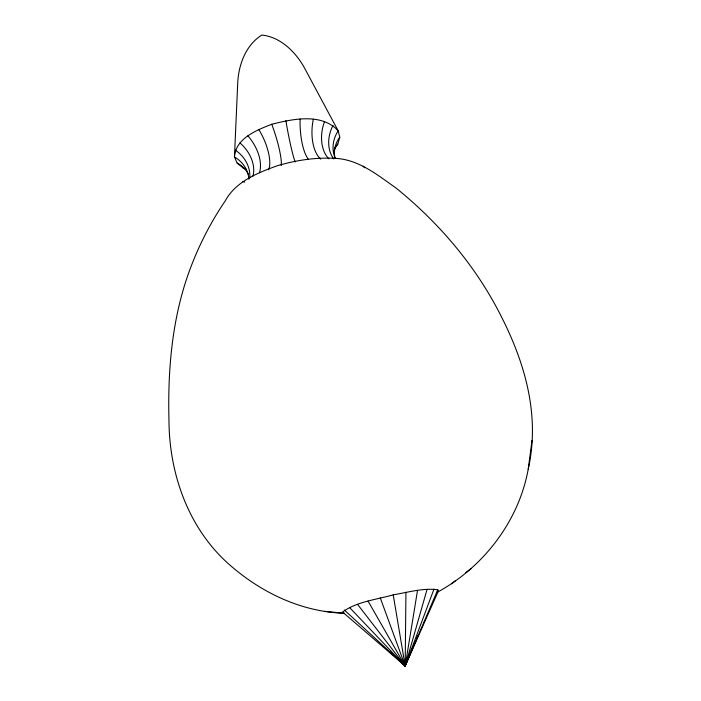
<?xml version="1.0" encoding="UTF-8"?>
<svg xmlns="http://www.w3.org/2000/svg" width="701" height="701" viewBox="0 0 701 701"><rect width="100%" height="100%" fill="white"/><g stroke="black" fill="none" stroke-linecap="round" stroke-linejoin="round"><path stroke-width="1.05" d="M405.949 592.292L405.169 665.95L342.535 612.017C356.967 601.467 376.323 599.741 393.208 594.834C407.859 592.406 422.843 587.797 437.774 589.778L438.283 591.215L405.169 665.95L344.401 610.054M437.442 592.205C483.611 566.899 518.661 521.386 528.212 469.276C540.138 416.026 525.399 363.854 501.206 316.335C476.154 266.415 439.194 222.9 395.863 187.903C377.629 175.119 359.078 159.74 335.867 158.382C315.871 157.173 295.945 160.222 276.799 165.9C257.372 173.007 235.685 181.612 225.31 200.793C209.827 223.488 197.463 248.198 188.271 274.065C171.78 320.892 167.705 371.031 168.967 420.355C169.23 475.033 189.235 530.718 231.751 566.662C263.05 593.502 302.324 611.868 343.954 613.244M528.212 469.276L531.998 440.447M334.955 158.198A31.913 28.531 3.4 0 1 339.775 137.186L338.171 130.824C321.785 112.738 292.597 118.995 271.751 124.27C256.724 130.114 235.659 138.29 234.458 156.989L237.131 163.061A31.72 27.838 -41.1 0 1 248.391 174.339M417.524 590.417L405.169 665.95L395.592 657.109M405.686 663.856L405.169 665.95L349.519 607.469M333.939 151.179A31.475 26.182 30.8 0 1 337.812 144.082L339.775 137.186M427.084 589.339L405.169 665.95L400.674 661.157M407.36 659.772L405.169 665.95L357.589 604.42M433.98 589.129L405.169 665.95L368.086 601.143M413.616 645.779L405.169 665.95L380.266 597.865M414.466 643.763L415.728 640.732M416.578 638.716L417.84 635.693M437.774 589.778L405.169 665.95L393.208 594.834M334.5 148.437L337.812 144.082M436.933 592.275L438.283 591.215M465.858 572.586L471.125 568.529M451.418 583.802L455.387 580.752M324.467 611.342L344.349 613.252M237.131 163.061L243.107 167.933L246.042 169.064M390.001 651.956L393.997 655.637M363.162 166.233L364.678 167.784M243.107 167.933A31.335 24.833 -63.8 0 1 245.639 169.327M248.873 179.246A32.272 28.995 -7.4 0 0 234.458 156.989L237.718 83.165C238.515 64.93 245.727 45.048 261.832 35.05C280.111 36.943 294.683 51.173 303.621 66.35L338.171 130.824A32.535 28.881 -31.1 0 0 335.315 158.461M235.378 150.11A32.929 28.075 22.5 0 1 249.687 177.949M333.667 158.925A33.157 27.181 -56.7 0 1 333.01 125.453M328.848 158.829A33.657 23.466 -73.1 0 1 324.545 121.492M239.935 142.881A33.473 25.14 42 0 1 253.008 176.109M244.719 182.023A33.902 20.241 54.9 0 1 242.853 181.761M247.9 135.819A33.902 20.241 54.9 0 1 259.431 172.761M258.765 129.448A34.2 13.626 64.4 0 1 268.702 169.73M271.751 124.27A34.375 5.792 72.2 0 1 281.241 165.497M295.217 161.984A34.402 2.576 79.4 0 1 285.894 120.686M308.563 159.469A34.288 10.699 86.9 0 1 300.107 118.986M320.725 159.136A34.034 17.858 -84.5 0 1 313.321 119.266"/></g></svg>
